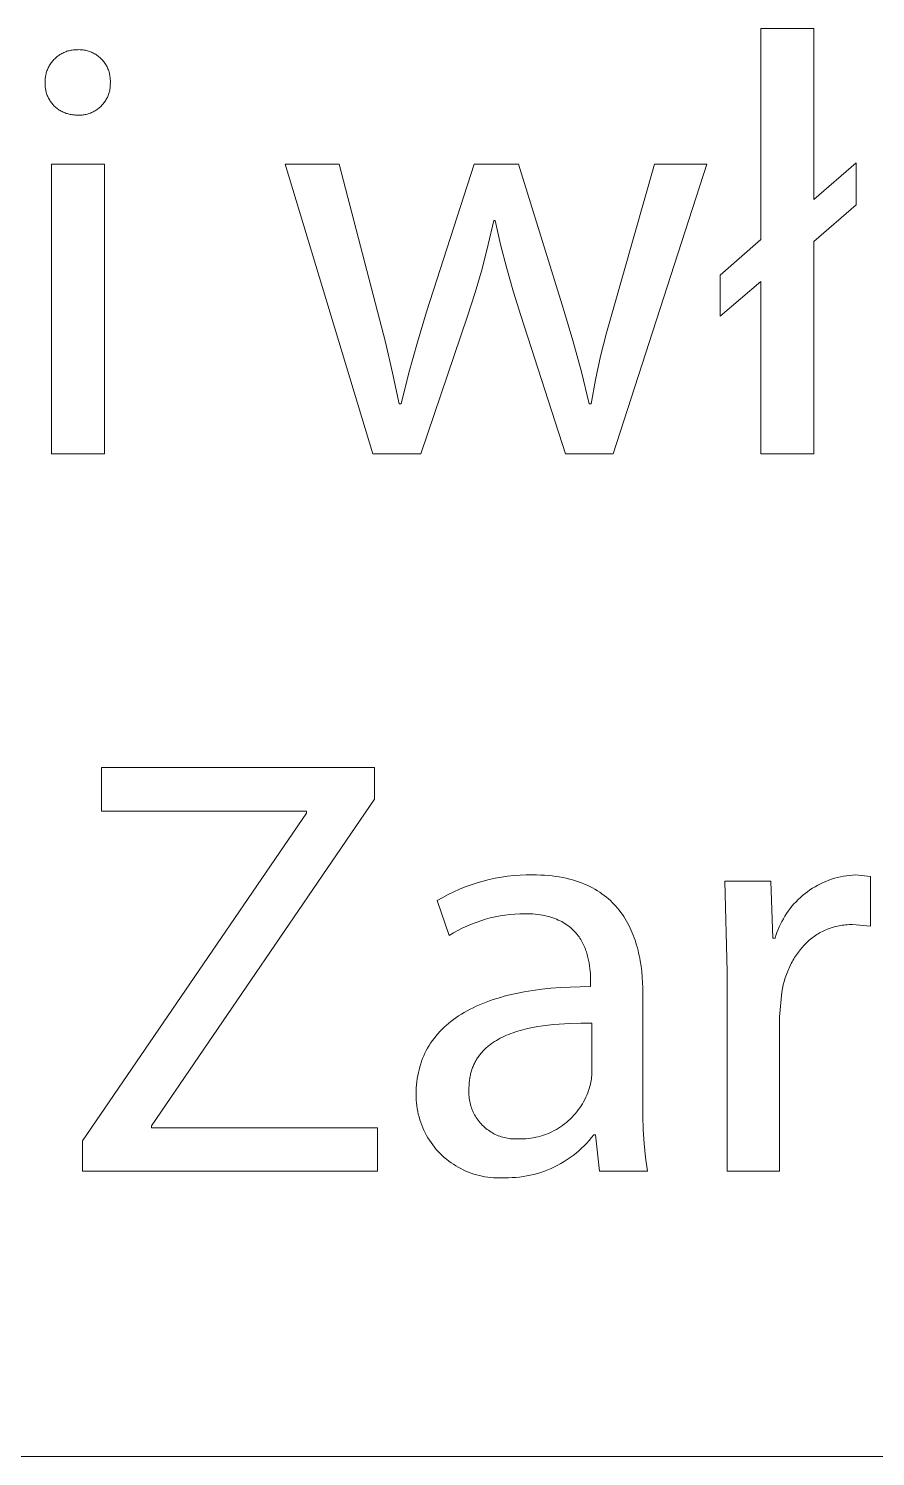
# Model space of a CAD drawing. Header units: millimetres. Extents: x 1383 to 4664, y -160 to 2132.
# Drawn here: x 4108.5 to 4154.9, y -159.9 to -81.6 of the extents above; entities that cross this region are included whole.
import ezdxf

# ---------------------------------------------------------------- set-up
doc = ezdxf.new("R2010")
doc.units = ezdxf.units.MM
doc.header["$MEASUREMENT"] = 0
doc.layers.add('Domyślny', color=7, linetype='Continuous', true_color=0x000000)

msp = doc.modelspace()

# ---------------------------------------------------------------- linework, layer by layer
at = {"layer": 'Domyślny', "color": 18, "lineweight": 15, "true_color": 0x000000}
for p, q in [((4148.656, -93.216), (4148.656, -81.645)), ((4148.656, -81.645), (4151.562, -81.645)), ((4151.562, -81.645), (4151.562, -91.02)), ((4110.349, -83.014), (4110.403, -82.986)), ((4110.403, -82.986), (4110.458, -82.96)), ((4110.458, -82.96), (4110.514, -82.936)), ((4110.514, -82.936), (4110.57, -82.914)), ((4110.57, -82.914), (4110.628, -82.893)), ((4110.628, -82.893), (4110.686, -82.875)), ((4110.686, -82.875), (4110.744, -82.859)), ((4110.744, -82.859), (4110.803, -82.845)), ((4110.803, -82.845), (4110.863, -82.833)), ((4110.863, -82.833), (4110.923, -82.822)), ((4110.923, -82.822), (4110.983, -82.814)), ((4110.983, -82.814), (4111.043, -82.808)), ((4111.043, -82.808), (4111.104, -82.805)), ((4111.104, -82.805), (4111.165, -82.803)), ((4111.165, -82.803), (4111.225, -82.803)), ((4111.225, -82.803), (4111.285, -82.802)), ((4111.285, -82.802), (4111.345, -82.803)), ((4111.345, -82.803), (4111.404, -82.806)), ((4111.404, -82.806), (4111.464, -82.811)), ((4111.464, -82.811), (4111.523, -82.818)), ((4111.523, -82.818), (4111.582, -82.827)), ((4111.582, -82.827), (4111.64, -82.838)), ((4111.64, -82.838), (4111.698, -82.851)), ((4111.698, -82.851), (4111.756, -82.866)), ((4111.756, -82.866), (4111.813, -82.883)), ((4111.813, -82.883), (4111.87, -82.902)), ((4111.87, -82.902), (4111.925, -82.923)), ((4111.925, -82.923), (4111.98, -82.946)), ((4111.98, -82.946), (4112.035, -82.971)), ((4112.035, -82.971), (4112.088, -82.998)), ((4109.607, -83.793), (4109.634, -83.739)), ((4109.634, -83.739), (4109.663, -83.685)), ((4109.663, -83.685), (4109.694, -83.633)), ((4109.694, -83.633), (4109.727, -83.582)), ((4109.727, -83.582), (4109.762, -83.532)), ((4109.762, -83.532), (4109.798, -83.483)), ((4109.798, -83.483), (4109.836, -83.436)), ((4109.836, -83.436), (4109.876, -83.39)), ((4109.876, -83.39), (4109.917, -83.345)), ((4109.917, -83.345), (4109.959, -83.302)), ((4109.959, -83.302), (4110.004, -83.26)), ((4110.004, -83.26), (4110.049, -83.22)), ((4110.049, -83.22), (4110.096, -83.181)), ((4110.096, -83.181), (4110.144, -83.145)), ((4110.144, -83.145), (4110.194, -83.109)), ((4110.194, -83.109), (4110.245, -83.076)), ((4110.245, -83.076), (4110.296, -83.044)), ((4110.296, -83.044), (4110.349, -83.014)), ((4112.088, -82.998), (4112.14, -83.026)), ((4112.14, -83.026), (4112.192, -83.057)), ((4112.192, -83.057), (4112.242, -83.089)), ((4112.242, -83.089), (4112.291, -83.123)), ((4112.291, -83.123), (4112.339, -83.158)), ((4112.339, -83.158), (4112.385, -83.195)), ((4112.385, -83.195), (4112.431, -83.234)), ((4112.431, -83.234), (4112.475, -83.274)), ((4112.475, -83.274), (4112.517, -83.316)), ((4112.517, -83.316), (4112.558, -83.36)), ((4112.558, -83.36), (4112.598, -83.404)), ((4112.598, -83.404), (4112.636, -83.45)), ((4112.636, -83.45), (4112.672, -83.497)), ((4112.672, -83.497), (4112.706, -83.546)), ((4112.706, -83.546), (4112.739, -83.596)), ((4112.739, -83.596), (4112.771, -83.646)), ((4112.771, -83.646), (4112.8, -83.698)), ((4112.8, -83.698), (4112.828, -83.751)), ((4112.828, -83.751), (4112.853, -83.805)), ((4109.432, -84.556), (4109.433, -84.496)), ((4109.434, -84.617), (4109.432, -84.556)), ((4109.433, -84.496), (4109.437, -84.435)), ((4109.437, -84.435), (4109.442, -84.374)), ((4109.442, -84.374), (4109.449, -84.314)), ((4109.449, -84.314), (4109.458, -84.254)), ((4109.458, -84.254), (4109.47, -84.194)), ((4109.47, -84.194), (4109.483, -84.135)), ((4109.483, -84.135), (4109.499, -84.076)), ((4109.499, -84.076), (4109.516, -84.018)), ((4109.516, -84.018), (4109.536, -83.961)), ((4109.536, -83.961), (4109.558, -83.904)), ((4109.558, -83.904), (4109.581, -83.848)), ((4109.581, -83.848), (4109.607, -83.793)), ((4112.853, -83.805), (4112.877, -83.86)), ((4112.877, -83.86), (4112.899, -83.915)), ((4112.899, -83.915), (4112.919, -83.971)), ((4112.919, -83.971), (4112.937, -84.028)), ((4112.937, -84.028), (4112.953, -84.085)), ((4112.953, -84.085), (4112.967, -84.143)), ((4112.967, -84.143), (4112.979, -84.202)), ((4112.979, -84.202), (4112.989, -84.26)), ((4112.989, -84.26), (4112.997, -84.32)), ((4112.997, -84.32), (4113.003, -84.379)), ((4113.003, -84.379), (4113.007, -84.438)), ((4113.009, -84.558), (4113.006, -84.617)), ((4113.007, -84.438), (4113.009, -84.498)), ((4113.009, -84.498), (4113.009, -84.558)), ((4109.432, -84.676), (4109.434, -84.617)), ((4109.433, -84.735), (4109.432, -84.676)), ((4109.436, -84.793), (4109.433, -84.735)), ((4109.441, -84.852), (4109.436, -84.793)), ((4109.448, -84.911), (4109.441, -84.852)), ((4109.457, -84.969), (4109.448, -84.911)), ((4109.468, -85.027), (4109.457, -84.969)), ((4109.481, -85.084), (4109.468, -85.027)), ((4109.495, -85.141), (4109.481, -85.084)), ((4109.512, -85.197), (4109.495, -85.141)), ((4109.531, -85.253), (4109.512, -85.197)), ((4109.552, -85.308), (4109.531, -85.253)), ((4109.574, -85.362), (4109.552, -85.308)), ((4112.89, -85.31), (4112.867, -85.365)), ((4112.91, -85.255), (4112.89, -85.31)), ((4112.929, -85.199), (4112.91, -85.255)), ((4112.946, -85.143), (4112.929, -85.199)), ((4112.96, -85.085), (4112.946, -85.143)), ((4112.973, -85.028), (4112.96, -85.085)), ((4112.984, -84.97), (4112.973, -85.028)), ((4112.993, -84.911), (4112.984, -84.97)), ((4113, -84.853), (4112.993, -84.911)), ((4113.004, -84.794), (4113, -84.853)), ((4113.007, -84.735), (4113.004, -84.794)), ((4113.006, -84.617), (4113.008, -84.676)), ((4113.008, -84.676), (4113.007, -84.735)), ((4109.599, -85.416), (4109.574, -85.362)), ((4109.625, -85.469), (4109.599, -85.416)), ((4109.653, -85.52), (4109.625, -85.469)), ((4109.683, -85.571), (4109.653, -85.52)), ((4109.714, -85.621), (4109.683, -85.571)), ((4109.748, -85.669), (4109.714, -85.621)), ((4109.783, -85.717), (4109.748, -85.669)), ((4109.819, -85.763), (4109.783, -85.717)), ((4109.857, -85.808), (4109.819, -85.763)), ((4109.897, -85.851), (4109.857, -85.808)), ((4109.938, -85.893), (4109.897, -85.851)), ((4109.98, -85.934), (4109.938, -85.893)), ((4110.024, -85.973), (4109.98, -85.934)), ((4110.069, -86.011), (4110.024, -85.973)), ((4110.116, -86.047), (4110.069, -86.011)), ((4110.164, -86.081), (4110.116, -86.047)), ((4110.212, -86.114), (4110.164, -86.081)), ((4110.262, -86.145), (4110.212, -86.114)), ((4112.228, -86.119), (4112.178, -86.151)), ((4112.277, -86.086), (4112.228, -86.119)), ((4112.325, -86.052), (4112.277, -86.086)), ((4112.371, -86.016), (4112.325, -86.052)), ((4112.417, -85.978), (4112.371, -86.016)), ((4112.461, -85.939), (4112.417, -85.978)), ((4112.503, -85.898), (4112.461, -85.939)), ((4112.544, -85.855), (4112.503, -85.898)), ((4112.584, -85.812), (4112.544, -85.855)), ((4112.622, -85.767), (4112.584, -85.812)), ((4112.659, -85.72), (4112.622, -85.767)), ((4112.694, -85.673), (4112.659, -85.72)), ((4112.727, -85.624), (4112.694, -85.673)), ((4112.759, -85.574), (4112.727, -85.624)), ((4112.788, -85.523), (4112.759, -85.574)), ((4112.816, -85.471), (4112.788, -85.523)), ((4112.843, -85.419), (4112.816, -85.471)), ((4112.867, -85.365), (4112.843, -85.419)), ((4110.313, -86.174), (4110.262, -86.145)), ((4110.365, -86.202), (4110.313, -86.174)), ((4110.418, -86.228), (4110.365, -86.202)), ((4110.472, -86.252), (4110.418, -86.228)), ((4110.527, -86.274), (4110.472, -86.252)), ((4110.582, -86.294), (4110.527, -86.274)), ((4110.638, -86.312), (4110.582, -86.294)), ((4110.694, -86.328), (4110.638, -86.312)), ((4110.751, -86.343), (4110.694, -86.328)), ((4110.809, -86.355), (4110.751, -86.343)), ((4110.867, -86.365), (4110.809, -86.355)), ((4110.925, -86.374), (4110.867, -86.365)), ((4110.984, -86.38), (4110.925, -86.374)), ((4111.042, -86.384), (4110.984, -86.38)), ((4111.101, -86.387), (4111.042, -86.384)), ((4111.16, -86.387), (4111.101, -86.387)), ((4111.219, -86.391), (4111.16, -86.387)), ((4111.278, -86.393), (4111.219, -86.391)), ((4111.337, -86.393), (4111.278, -86.393)), ((4111.396, -86.39), (4111.337, -86.393)), ((4111.455, -86.386), (4111.396, -86.39)), ((4111.513, -86.38), (4111.455, -86.386)), ((4111.572, -86.371), (4111.513, -86.38)), ((4111.63, -86.361), (4111.572, -86.371)), ((4111.687, -86.349), (4111.63, -86.361)), ((4111.745, -86.334), (4111.687, -86.349)), ((4111.801, -86.318), (4111.745, -86.334)), ((4111.857, -86.3), (4111.801, -86.318)), ((4111.913, -86.279), (4111.857, -86.3)), ((4111.968, -86.257), (4111.913, -86.279)), ((4112.022, -86.233), (4111.968, -86.257)), ((4112.075, -86.208), (4112.022, -86.233)), ((4112.127, -86.18), (4112.075, -86.208)), ((4112.178, -86.151), (4112.127, -86.18)), ((4109.783, -89.075), (4112.679, -89.075)), ((4109.783, -104.972), (4109.783, -89.075)), ((4112.679, -89.075), (4112.679, -104.972)), ((4127.401, -104.971), (4122.594, -89.074)), ((4122.594, -89.074), (4125.555, -89.074)), ((4125.555, -89.074), (4127.653, -97.159)), ((4130.34, -97.181), (4132.952, -89.074)), ((4132.952, -89.074), (4135.377, -89.074)), ((4135.377, -89.074), (4137.836, -97.028)), ((4140.567, -97.05), (4142.829, -89.074)), ((4145.691, -89.074), (4140.567, -104.971)), ((4142.829, -89.074), (4145.691, -89.074)), ((4151.562, -91.02), (4153.889, -89.009)), ((4153.889, -89.009), (4153.889, -91.315)), ((4153.889, -91.315), (4151.562, -93.325)), ((4134.022, -92.166), (4133.718, -93.494)), ((4134.099, -92.166), (4134.022, -92.166)), ((4134.399, -93.485), (4134.099, -92.166)), ((4133.718, -93.494), (4133.378, -94.813)), ((4134.734, -94.796), (4134.399, -93.485)), ((4146.427, -95.161), (4148.656, -93.216)), ((4151.562, -93.325), (4151.562, -104.972)), ((4133.378, -94.813), (4133.002, -96.122)), ((4135.104, -96.097), (4134.734, -94.796)), ((4146.427, -97.422), (4146.427, -95.161)), ((4148.656, -95.521), (4146.427, -97.422)), ((4148.656, -104.972), (4148.656, -95.521)), ((4133.002, -96.122), (4132.591, -97.421)), ((4135.508, -97.388), (4135.104, -96.097)), ((4137.836, -97.028), (4138.356, -98.744)), ((4140.205, -98.327), (4140.567, -97.05)), ((4127.653, -97.159), (4128.088, -98.835)), ((4129.834, -98.849), (4130.34, -97.181)), ((4132.591, -97.421), (4130.024, -104.971)), ((4137.945, -104.971), (4135.508, -97.388)), ((4139.881, -99.615), (4140.205, -98.327)), ((4128.088, -98.835), (4128.481, -100.522)), ((4129.368, -100.528), (4129.834, -98.849)), ((4138.356, -98.744), (4138.826, -100.474)), ((4139.598, -100.912), (4139.881, -99.615)), ((4128.481, -100.522), (4128.833, -102.218)), ((4128.942, -102.218), (4129.368, -100.528)), ((4138.826, -100.474), (4139.245, -102.218)), ((4139.354, -102.218), (4139.598, -100.912)), ((4128.833, -102.218), (4128.942, -102.218)), ((4139.245, -102.218), (4139.354, -102.218)), ((4112.679, -104.972), (4109.783, -104.972)), ((4130.024, -104.971), (4127.401, -104.971)), ((4140.567, -104.971), (4137.945, -104.971)), ((4151.562, -104.972), (4148.656, -104.972)), ((4112.53, -124.566), (4112.53, -122.173)), ((4112.53, -122.173), (4127.477, -122.173)), ((4127.477, -122.173), (4127.477, -123.91)), ((4127.477, -123.91), (4115.261, -141.807)), ((4111.481, -142.637), (4123.762, -124.664)), ((4123.762, -124.566), (4112.53, -124.566)), ((4123.762, -124.664), (4123.762, -124.566)), ((4133.11, -128.488), (4133.439, -128.393)), ((4133.439, -128.393), (4133.771, -128.309)), ((4133.771, -128.309), (4134.106, -128.237)), ((4134.106, -128.237), (4134.443, -128.177)), ((4134.443, -128.177), (4134.782, -128.128)), ((4134.782, -128.128), (4135.122, -128.092)), ((4135.122, -128.092), (4135.464, -128.067)), ((4135.464, -128.067), (4135.806, -128.053)), ((4135.806, -128.053), (4136.149, -128.052)), ((4136.149, -128.052), (4136.373, -128.055)), ((4136.373, -128.055), (4136.593, -128.062)), ((4136.593, -128.062), (4136.807, -128.074)), ((4136.807, -128.074), (4137.016, -128.09)), ((4137.016, -128.09), (4137.22, -128.111)), ((4137.22, -128.111), (4137.419, -128.137)), ((4137.419, -128.137), (4137.612, -128.167)), ((4137.612, -128.167), (4137.801, -128.201)), ((4137.801, -128.201), (4137.985, -128.24)), ((4137.985, -128.24), (4138.164, -128.282)), ((4138.164, -128.282), (4138.338, -128.329)), ((4138.338, -128.329), (4138.508, -128.38)), ((4138.508, -128.38), (4138.672, -128.434)), ((4146.82, -133.375), (4146.689, -128.404)), ((4146.689, -128.404), (4149.213, -128.404)), ((4149.213, -128.404), (4149.322, -131.529)), ((4152.074, -128.475), (4152.227, -128.409)), ((4152.227, -128.409), (4152.382, -128.348)), ((4152.382, -128.348), (4152.539, -128.293)), ((4152.539, -128.293), (4152.698, -128.243)), ((4152.698, -128.243), (4152.859, -128.199)), ((4152.859, -128.199), (4153.021, -128.161)), ((4153.021, -128.161), (4153.184, -128.128)), ((4153.184, -128.128), (4153.348, -128.101)), ((4153.348, -128.101), (4153.514, -128.08)), ((4153.514, -128.08), (4153.679, -128.064)), ((4153.679, -128.064), (4153.845, -128.054)), ((4153.845, -128.054), (4154.676, -128.142)), ((4154.676, -128.142), (4154.676, -130.873)), ((4131.223, -129.29), (4131.525, -129.13)), ((4131.525, -129.13), (4131.833, -128.979)), ((4131.833, -128.979), (4132.145, -128.84)), ((4132.145, -128.84), (4132.463, -128.711)), ((4132.463, -128.711), (4132.785, -128.594)), ((4132.785, -128.594), (4133.11, -128.488)), ((4138.672, -128.434), (4138.833, -128.493)), ((4138.833, -128.493), (4138.988, -128.555)), ((4138.988, -128.555), (4139.139, -128.621)), ((4139.139, -128.621), (4139.286, -128.69)), ((4139.286, -128.69), (4139.428, -128.763)), ((4139.428, -128.763), (4139.566, -128.84)), ((4139.566, -128.84), (4139.7, -128.92)), ((4139.7, -128.92), (4139.829, -129.003)), ((4139.829, -129.003), (4139.954, -129.089)), ((4139.954, -129.089), (4140.075, -129.178)), ((4140.075, -129.178), (4140.192, -129.271)), ((4150.827, -129.294), (4150.952, -129.184)), ((4150.952, -129.184), (4151.081, -129.078)), ((4151.081, -129.078), (4151.214, -128.978)), ((4151.214, -128.978), (4151.349, -128.881)), ((4151.349, -128.881), (4151.489, -128.79)), ((4151.489, -128.79), (4151.631, -128.704)), ((4151.631, -128.704), (4151.776, -128.622)), ((4151.776, -128.622), (4151.924, -128.546)), ((4151.924, -128.546), (4152.074, -128.475)), ((4130.926, -129.462), (4131.223, -129.29)), ((4131.582, -131.374), (4130.926, -129.462)), ((4140.192, -129.271), (4140.305, -129.366)), ((4140.305, -129.366), (4140.414, -129.464)), ((4140.414, -129.464), (4140.519, -129.566)), ((4140.519, -129.566), (4140.621, -129.669)), ((4140.621, -129.669), (4140.718, -129.776)), ((4140.718, -129.776), (4140.812, -129.885)), ((4140.812, -129.885), (4140.902, -129.996)), ((4150.163, -130.037), (4150.263, -129.904)), ((4150.263, -129.904), (4150.367, -129.774)), ((4150.367, -129.774), (4150.476, -129.648)), ((4150.476, -129.648), (4150.589, -129.526)), ((4150.589, -129.526), (4150.706, -129.408)), ((4150.706, -129.408), (4150.827, -129.294)), ((4132.795, -130.754), (4132.544, -130.861)), ((4133.05, -130.656), (4132.795, -130.754)), ((4133.308, -130.567), (4133.05, -130.656)), ((4133.568, -130.487), (4133.308, -130.567)), ((4133.832, -130.417), (4133.568, -130.487)), ((4134.098, -130.355), (4133.832, -130.417)), ((4134.365, -130.303), (4134.098, -130.355)), ((4134.635, -130.26), (4134.365, -130.303)), ((4134.906, -130.226), (4134.635, -130.26)), ((4135.177, -130.202), (4134.906, -130.226)), ((4135.45, -130.188), (4135.177, -130.202)), ((4135.723, -130.183), (4135.45, -130.188)), ((4135.873, -130.184), (4135.723, -130.183)), ((4136.018, -130.19), (4135.873, -130.184)), ((4136.16, -130.198), (4136.018, -130.19)), ((4136.298, -130.21), (4136.16, -130.198)), ((4136.431, -130.224), (4136.298, -130.21)), ((4136.561, -130.242), (4136.431, -130.224)), ((4136.687, -130.263), (4136.561, -130.242)), ((4136.809, -130.287), (4136.687, -130.263)), ((4136.927, -130.313), (4136.809, -130.287)), ((4137.042, -130.343), (4136.927, -130.313)), ((4137.153, -130.375), (4137.042, -130.343)), ((4137.26, -130.409), (4137.153, -130.375)), ((4137.364, -130.446), (4137.26, -130.409)), ((4137.464, -130.486), (4137.364, -130.446)), ((4137.561, -130.528), (4137.464, -130.486)), ((4137.655, -130.572), (4137.561, -130.528)), ((4137.745, -130.619), (4137.655, -130.572)), ((4137.832, -130.667), (4137.745, -130.619)), ((4137.916, -130.718), (4137.832, -130.667)), ((4137.997, -130.77), (4137.916, -130.718)), ((4140.902, -129.996), (4140.989, -130.11)), ((4140.989, -130.11), (4141.072, -130.227)), ((4141.072, -130.227), (4141.151, -130.345)), ((4141.151, -130.345), (4141.227, -130.466)), ((4141.227, -130.466), (4141.3, -130.589)), ((4141.3, -130.589), (4141.369, -130.713)), ((4141.369, -130.713), (4141.435, -130.84)), ((4149.668, -130.903), (4149.738, -130.752)), ((4149.738, -130.752), (4149.813, -130.603)), ((4149.813, -130.603), (4149.893, -130.457)), ((4149.893, -130.457), (4149.978, -130.314)), ((4149.978, -130.314), (4150.068, -130.174)), ((4150.068, -130.174), (4150.163, -130.037)), ((4131.815, -131.233), (4131.582, -131.374)), ((4132.054, -131.101), (4131.815, -131.233)), ((4132.297, -130.977), (4132.054, -131.101)), ((4132.544, -130.861), (4132.297, -130.977)), ((4138.074, -130.825), (4137.997, -130.77)), ((4138.149, -130.881), (4138.074, -130.825)), ((4138.221, -130.939), (4138.149, -130.881)), ((4138.289, -130.999), (4138.221, -130.939)), ((4138.355, -131.061), (4138.289, -130.999)), ((4138.418, -131.123), (4138.355, -131.061)), ((4138.479, -131.188), (4138.418, -131.123)), ((4138.537, -131.253), (4138.479, -131.188)), ((4138.592, -131.32), (4138.537, -131.253)), ((4138.644, -131.388), (4138.592, -131.32)), ((4138.695, -131.458), (4138.644, -131.388)), ((4138.742, -131.528), (4138.695, -131.458)), ((4138.787, -131.599), (4138.742, -131.528)), ((4141.435, -130.84), (4141.498, -130.969)), ((4141.498, -130.969), (4141.558, -131.099)), ((4141.558, -131.099), (4141.615, -131.231)), ((4141.615, -131.231), (4141.668, -131.365)), ((4141.668, -131.365), (4141.719, -131.5)), ((4141.719, -131.5), (4141.766, -131.636)), ((4149.322, -131.529), (4149.442, -131.529)), ((4149.442, -131.529), (4149.49, -131.369)), ((4149.49, -131.369), (4149.544, -131.212)), ((4149.544, -131.212), (4149.603, -131.056)), ((4149.603, -131.056), (4149.668, -130.903)), ((4151.45, -131.529), (4151.382, -131.584)), ((4151.519, -131.477), (4151.45, -131.529)), ((4151.589, -131.426), (4151.519, -131.477)), ((4151.66, -131.377), (4151.589, -131.426)), ((4151.732, -131.33), (4151.66, -131.377)), ((4151.806, -131.284), (4151.732, -131.33)), ((4151.88, -131.24), (4151.806, -131.284)), ((4151.956, -131.199), (4151.88, -131.24)), ((4152.032, -131.159), (4151.956, -131.199)), ((4152.11, -131.12), (4152.032, -131.159)), ((4152.189, -131.084), (4152.11, -131.12)), ((4152.269, -131.05), (4152.189, -131.084)), ((4152.35, -131.017), (4152.269, -131.05)), ((4152.432, -130.987), (4152.35, -131.017)), ((4152.515, -130.958), (4152.432, -130.987)), ((4152.599, -130.931), (4152.515, -130.958)), ((4152.684, -130.907), (4152.599, -130.931)), ((4152.77, -130.884), (4152.684, -130.907)), ((4152.856, -130.864), (4152.77, -130.884)), ((4152.944, -130.845), (4152.856, -130.864)), ((4153.033, -130.829), (4152.944, -130.845)), ((4153.123, -130.815), (4153.033, -130.829)), ((4153.214, -130.803), (4153.123, -130.815)), ((4153.306, -130.793), (4153.214, -130.803)), ((4153.398, -130.785), (4153.306, -130.793)), ((4153.492, -130.779), (4153.398, -130.785)), ((4153.586, -130.776), (4153.492, -130.779)), ((4153.682, -130.775), (4153.586, -130.776)), ((4154.676, -130.873), (4153.682, -130.775)), ((4138.83, -131.671), (4138.787, -131.599)), ((4138.871, -131.744), (4138.83, -131.671)), ((4138.91, -131.818), (4138.871, -131.744)), ((4138.946, -131.892), (4138.91, -131.818)), ((4138.98, -131.967), (4138.946, -131.892)), ((4139.013, -132.043), (4138.98, -131.967)), ((4139.043, -132.119), (4139.013, -132.043)), ((4139.071, -132.195), (4139.043, -132.119)), ((4139.098, -132.271), (4139.071, -132.195)), ((4139.122, -132.348), (4139.098, -132.271)), ((4141.766, -131.636), (4141.811, -131.774)), ((4141.811, -131.774), (4141.853, -131.914)), ((4141.853, -131.914), (4141.892, -132.054)), ((4141.892, -132.054), (4141.929, -132.196)), ((4141.929, -132.196), (4141.963, -132.339)), ((4150.717, -132.286), (4150.664, -132.359)), ((4150.771, -132.214), (4150.717, -132.286)), ((4150.827, -132.144), (4150.771, -132.214)), ((4150.884, -132.076), (4150.827, -132.144)), ((4150.942, -132.009), (4150.884, -132.076)), ((4151.001, -131.943), (4150.942, -132.009)), ((4151.062, -131.879), (4151.001, -131.943)), ((4151.124, -131.817), (4151.062, -131.879)), ((4151.186, -131.756), (4151.124, -131.817)), ((4151.251, -131.697), (4151.186, -131.756)), ((4151.316, -131.639), (4151.251, -131.697)), ((4151.382, -131.584), (4151.316, -131.639)), ((4139.145, -132.425), (4139.122, -132.348)), ((4139.167, -132.502), (4139.145, -132.425)), ((4139.186, -132.579), (4139.167, -132.502)), ((4139.204, -132.655), (4139.186, -132.579)), ((4139.221, -132.732), (4139.204, -132.655)), ((4139.25, -132.884), (4139.221, -132.732)), ((4139.273, -133.034), (4139.25, -132.884)), ((4139.292, -133.182), (4139.273, -133.034)), ((4141.963, -132.339), (4141.994, -132.482)), ((4141.994, -132.482), (4142.023, -132.627)), ((4142.023, -132.627), (4142.049, -132.773)), ((4142.049, -132.773), (4142.094, -133.066)), ((4142.094, -133.066), (4142.13, -133.361)), ((4150.246, -133.077), (4150.207, -133.163)), ((4150.287, -132.992), (4150.246, -133.077)), ((4150.33, -132.908), (4150.287, -132.992)), ((4150.374, -132.826), (4150.33, -132.908)), ((4150.419, -132.745), (4150.374, -132.826)), ((4150.465, -132.665), (4150.419, -132.745)), ((4150.513, -132.586), (4150.465, -132.665)), ((4150.562, -132.509), (4150.513, -132.586)), ((4150.612, -132.433), (4150.562, -132.509)), ((4150.664, -132.359), (4150.612, -132.433)), ((4139.306, -133.327), (4139.292, -133.182)), ((4139.317, -133.468), (4139.306, -133.327)), ((4139.323, -133.606), (4139.317, -133.468)), ((4139.327, -133.738), (4139.323, -133.606)), ((4139.328, -133.865), (4139.327, -133.738)), ((4139.328, -134.182), (4139.328, -133.865)), ((4142.13, -133.361), (4142.157, -133.658)), ((4142.157, -133.658), (4142.176, -133.956)), ((4146.82, -144.301), (4146.82, -133.375)), ((4149.999, -133.706), (4149.941, -133.896)), ((4150.03, -133.613), (4149.999, -133.706)), ((4150.062, -133.52), (4150.03, -133.613)), ((4150.096, -133.429), (4150.062, -133.52)), ((4150.132, -133.34), (4150.096, -133.429)), ((4150.169, -133.251), (4150.132, -133.34)), ((4150.207, -133.163), (4150.169, -133.251)), ((4134.597, -134.713), (4134.808, -134.658)), ((4134.808, -134.658), (4135.244, -134.557)), ((4135.244, -134.557), (4135.696, -134.468)), ((4135.696, -134.468), (4136.166, -134.39)), ((4136.166, -134.39), (4136.652, -134.325)), ((4136.652, -134.325), (4137.154, -134.272)), ((4137.154, -134.272), (4137.673, -134.231)), ((4137.673, -134.231), (4138.209, -134.202)), ((4138.209, -134.202), (4138.76, -134.186)), ((4138.76, -134.186), (4139.328, -134.182)), ((4142.176, -133.956), (4142.187, -134.255)), ((4142.187, -134.255), (4142.191, -134.553)), ((4142.191, -134.553), (4142.191, -140.508)), ((4149.803, -134.49), (4149.683, -135.834)), ((4149.843, -134.288), (4149.803, -134.49)), ((4149.889, -134.09), (4149.843, -134.288)), ((4149.941, -133.896), (4149.889, -134.09)), ((4132.559, -135.509), (4132.722, -135.422)), ((4132.722, -135.422), (4132.89, -135.338)), ((4132.89, -135.338), (4133.062, -135.257)), ((4133.062, -135.257), (4133.238, -135.179)), ((4133.238, -135.179), (4133.419, -135.104)), ((4133.419, -135.104), (4133.605, -135.031)), ((4133.605, -135.031), (4133.795, -134.962)), ((4133.795, -134.962), (4133.989, -134.895)), ((4133.989, -134.895), (4134.187, -134.831)), ((4134.187, -134.831), (4134.39, -134.77)), ((4134.39, -134.77), (4134.597, -134.713)), ((4131.414, -136.304), (4131.541, -136.195)), ((4131.541, -136.195), (4131.673, -136.089)), ((4131.673, -136.089), (4131.809, -135.985)), ((4131.809, -135.985), (4131.95, -135.884)), ((4131.95, -135.884), (4132.095, -135.786)), ((4132.095, -135.786), (4132.245, -135.691)), ((4132.245, -135.691), (4132.4, -135.598)), ((4132.4, -135.598), (4132.559, -135.509)), ((4137.6, -136.233), (4137.304, -136.258)), ((4137.898, -136.214), (4137.6, -136.233)), ((4138.198, -136.2), (4137.898, -136.214)), ((4138.798, -136.187), (4138.198, -136.2)), ((4139.394, -136.192), (4138.798, -136.187)), ((4139.394, -138.956), (4139.394, -136.192)), ((4149.683, -135.834), (4149.683, -144.301)), ((4130.654, -137.146), (4130.748, -137.018)), ((4130.748, -137.018), (4130.848, -136.892)), ((4130.848, -136.892), (4130.952, -136.769)), ((4130.952, -136.769), (4131.06, -136.649)), ((4131.06, -136.649), (4131.174, -136.531)), ((4131.174, -136.531), (4131.292, -136.416)), ((4131.292, -136.416), (4131.414, -136.304)), ((4134.381, -137.013), (4134.271, -137.072)), ((4134.493, -136.956), (4134.381, -137.013)), ((4134.608, -136.901), (4134.493, -136.956)), ((4134.725, -136.849), (4134.608, -136.901)), ((4134.844, -136.8), (4134.725, -136.849)), ((4134.966, -136.752), (4134.844, -136.8)), ((4135.09, -136.707), (4134.966, -136.752)), ((4135.217, -136.664), (4135.09, -136.707)), ((4135.345, -136.624), (4135.217, -136.664)), ((4135.475, -136.585), (4135.345, -136.624)), ((4135.607, -136.549), (4135.475, -136.585)), ((4135.877, -136.482), (4135.607, -136.549)), ((4136.152, -136.423), (4135.877, -136.482)), ((4136.433, -136.371), (4136.152, -136.423)), ((4136.72, -136.327), (4136.433, -136.371)), ((4137.01, -136.289), (4136.72, -136.327)), ((4137.304, -136.258), (4137.01, -136.289)), ((4130.251, -137.829), (4130.322, -137.687)), ((4130.322, -137.687), (4130.398, -137.548)), ((4130.398, -137.548), (4130.479, -137.411)), ((4130.479, -137.411), (4130.564, -137.278)), ((4130.564, -137.278), (4130.654, -137.146)), ((4133.383, -137.769), (4133.345, -137.812)), ((4133.422, -137.726), (4133.383, -137.769)), ((4133.463, -137.684), (4133.422, -137.726)), ((4133.504, -137.642), (4133.463, -137.684)), ((4133.545, -137.601), (4133.504, -137.642)), ((4133.588, -137.561), (4133.545, -137.601)), ((4133.632, -137.522), (4133.588, -137.561)), ((4133.676, -137.483), (4133.632, -137.522)), ((4133.722, -137.445), (4133.676, -137.483)), ((4133.768, -137.408), (4133.722, -137.445)), ((4133.862, -137.335), (4133.768, -137.408)), ((4133.96, -137.266), (4133.862, -137.335)), ((4134.061, -137.199), (4133.96, -137.266)), ((4134.165, -137.134), (4134.061, -137.199)), ((4134.271, -137.072), (4134.165, -137.134)), ((4129.927, -138.737), (4129.969, -138.579)), ((4129.969, -138.579), (4130.016, -138.424)), ((4130.016, -138.424), (4130.067, -138.271)), ((4130.067, -138.271), (4130.124, -138.121)), ((4130.124, -138.121), (4130.185, -137.974)), ((4130.185, -137.974), (4130.251, -137.829)), ((4132.886, -138.56), (4132.864, -138.616)), ((4132.91, -138.505), (4132.886, -138.56)), ((4132.934, -138.45), (4132.91, -138.505)), ((4132.96, -138.396), (4132.934, -138.45)), ((4132.986, -138.343), (4132.96, -138.396)), ((4133.014, -138.291), (4132.986, -138.343)), ((4133.042, -138.24), (4133.014, -138.291)), ((4133.072, -138.189), (4133.042, -138.24)), ((4133.103, -138.139), (4133.072, -138.189)), ((4133.134, -138.09), (4133.103, -138.139)), ((4133.167, -138.042), (4133.134, -138.09)), ((4133.201, -137.995), (4133.167, -138.042)), ((4133.235, -137.948), (4133.201, -137.995)), ((4133.271, -137.902), (4133.235, -137.948)), ((4133.307, -137.857), (4133.271, -137.902)), ((4133.345, -137.812), (4133.307, -137.857)), ((4129.808, -139.394), (4129.83, -139.226)), ((4129.83, -139.226), (4129.857, -139.06)), ((4129.857, -139.06), (4129.89, -138.897)), ((4129.89, -138.897), (4129.927, -138.737)), ((4132.686, -139.357), (4132.679, -139.425)), ((4132.695, -139.291), (4132.686, -139.357)), ((4132.704, -139.225), (4132.695, -139.291)), ((4132.715, -139.16), (4132.704, -139.225)), ((4132.727, -139.097), (4132.715, -139.16)), ((4132.74, -139.033), (4132.727, -139.097)), ((4132.754, -138.971), (4132.74, -139.033)), ((4132.77, -138.91), (4132.754, -138.971)), ((4132.786, -138.85), (4132.77, -138.91)), ((4132.804, -138.79), (4132.786, -138.85)), ((4132.823, -138.731), (4132.804, -138.79)), ((4132.843, -138.673), (4132.823, -138.731)), ((4132.864, -138.616), (4132.843, -138.673)), ((4139.345, -139.423), (4139.361, -139.33)), ((4139.361, -139.33), (4139.374, -139.237)), ((4139.374, -139.237), (4139.384, -139.144)), ((4139.384, -139.144), (4139.39, -139.05)), ((4139.39, -139.05), (4139.394, -138.956)), ((4129.768, -140.093), (4129.77, -139.914)), ((4129.769, -140.249), (4129.768, -140.093)), ((4129.77, -139.914), (4129.778, -139.738)), ((4129.778, -139.738), (4129.79, -139.565)), ((4129.79, -139.565), (4129.808, -139.394)), ((4132.658, -139.863), (4132.655, -139.951)), ((4132.655, -139.951), (4132.655, -140.039)), ((4132.655, -140.039), (4132.659, -140.127)), ((4132.663, -139.776), (4132.658, -139.863)), ((4132.659, -140.127), (4132.665, -140.214)), ((4132.664, -139.704), (4132.663, -139.776)), ((4132.666, -139.633), (4132.664, -139.704)), ((4132.669, -139.562), (4132.666, -139.633)), ((4132.674, -139.493), (4132.669, -139.562)), ((4132.679, -139.425), (4132.674, -139.493)), ((4139.068, -140.249), (4139.122, -140.126)), ((4139.122, -140.126), (4139.173, -140.001)), ((4139.173, -140.001), (4139.219, -139.874)), ((4139.219, -139.874), (4139.25, -139.786)), ((4139.25, -139.786), (4139.278, -139.696)), ((4139.278, -139.696), (4139.304, -139.606)), ((4139.304, -139.606), (4139.326, -139.514)), ((4139.326, -139.514), (4139.345, -139.423)), ((4129.775, -140.405), (4129.769, -140.249)), ((4129.787, -140.561), (4129.775, -140.405)), ((4129.804, -140.716), (4129.787, -140.561)), ((4129.827, -140.87), (4129.804, -140.716)), ((4129.855, -141.024), (4129.827, -140.87)), ((4132.665, -140.214), (4132.675, -140.302)), ((4132.675, -140.302), (4132.687, -140.389)), ((4132.687, -140.389), (4132.703, -140.475)), ((4132.703, -140.475), (4132.721, -140.561)), ((4132.721, -140.561), (4132.743, -140.646)), ((4132.743, -140.646), (4132.767, -140.731)), ((4132.767, -140.731), (4132.794, -140.814)), ((4132.794, -140.814), (4132.824, -140.897)), ((4132.824, -140.897), (4132.857, -140.978)), ((4138.655, -140.944), (4138.733, -140.834)), ((4138.733, -140.834), (4138.808, -140.722)), ((4138.808, -140.722), (4138.879, -140.607)), ((4138.879, -140.607), (4138.946, -140.49)), ((4138.946, -140.49), (4139.009, -140.371)), ((4139.009, -140.371), (4139.068, -140.249)), ((4142.191, -140.508), (4142.192, -141.268)), ((4129.888, -141.177), (4129.855, -141.024)), ((4129.926, -141.328), (4129.888, -141.177)), ((4129.97, -141.478), (4129.926, -141.328)), ((4130.018, -141.626), (4129.97, -141.478)), ((4130.072, -141.773), (4130.018, -141.626)), ((4132.857, -140.978), (4132.893, -141.059)), ((4132.893, -141.059), (4132.931, -141.138)), ((4132.931, -141.138), (4132.972, -141.215)), ((4132.972, -141.215), (4133.016, -141.292)), ((4133.016, -141.292), (4133.062, -141.366)), ((4133.062, -141.366), (4133.111, -141.439)), ((4133.111, -141.439), (4133.163, -141.511)), ((4133.163, -141.511), (4133.216, -141.58)), ((4133.216, -141.58), (4133.273, -141.648)), ((4133.273, -141.648), (4133.331, -141.713)), ((4133.331, -141.713), (4133.392, -141.777)), ((4137.792, -141.792), (4137.9, -141.711)), ((4137.9, -141.711), (4138.006, -141.627)), ((4138.006, -141.627), (4138.108, -141.539)), ((4138.108, -141.539), (4138.208, -141.448)), ((4138.208, -141.448), (4138.304, -141.353)), ((4138.304, -141.353), (4138.397, -141.256)), ((4138.397, -141.256), (4138.486, -141.155)), ((4138.486, -141.155), (4138.572, -141.051)), ((4138.572, -141.051), (4138.655, -140.944)), ((4142.192, -141.268), (4142.217, -142.029)), ((4115.261, -141.807), (4115.261, -141.916)), ((4115.261, -141.916), (4127.641, -141.916)), ((4127.641, -141.916), (4127.641, -144.298)), ((4130.131, -141.918), (4130.072, -141.773)), ((4130.195, -142.06), (4130.131, -141.918)), ((4130.263, -142.201), (4130.195, -142.06)), ((4130.337, -142.338), (4130.263, -142.201)), ((4130.415, -142.474), (4130.337, -142.338)), ((4130.497, -142.606), (4130.415, -142.474)), ((4133.392, -141.777), (4133.455, -141.838)), ((4133.455, -141.838), (4133.519, -141.897)), ((4133.519, -141.897), (4133.586, -141.954)), ((4133.586, -141.954), (4133.655, -142.009)), ((4133.655, -142.009), (4133.726, -142.061)), ((4133.726, -142.061), (4133.798, -142.111)), ((4133.798, -142.111), (4133.872, -142.158)), ((4133.872, -142.158), (4133.948, -142.203)), ((4133.948, -142.203), (4134.025, -142.245)), ((4134.025, -142.245), (4134.104, -142.284)), ((4134.104, -142.284), (4134.184, -142.321)), ((4134.184, -142.321), (4134.265, -142.355)), ((4134.265, -142.355), (4134.347, -142.386)), ((4134.347, -142.386), (4134.43, -142.414)), ((4134.43, -142.414), (4134.514, -142.439)), ((4134.514, -142.439), (4134.599, -142.462)), ((4134.599, -142.462), (4134.685, -142.481)), ((4134.685, -142.481), (4134.771, -142.498)), ((4134.771, -142.498), (4134.858, -142.511)), ((4135.923, -142.507), (4136.057, -142.491)), ((4136.057, -142.491), (4136.19, -142.469)), ((4136.19, -142.469), (4136.322, -142.443)), ((4136.322, -142.443), (4136.454, -142.412)), ((4136.454, -142.412), (4136.584, -142.377)), ((4136.584, -142.377), (4136.713, -142.338)), ((4136.713, -142.338), (4136.84, -142.294)), ((4136.84, -142.294), (4136.966, -142.246)), ((4136.966, -142.246), (4137.091, -142.193)), ((4137.091, -142.193), (4137.213, -142.137)), ((4137.213, -142.137), (4137.333, -142.076)), ((4137.333, -142.076), (4137.452, -142.011)), ((4137.452, -142.011), (4137.568, -141.942)), ((4137.568, -141.942), (4137.681, -141.869)), ((4137.681, -141.869), (4137.792, -141.792)), ((4139.379, -142.458), (4139.25, -142.612)), ((4139.503, -142.3), (4139.379, -142.458)), ((4139.59, -142.3), (4139.503, -142.3)), ((4139.82, -144.299), (4139.59, -142.3)), ((4142.217, -142.029), (4142.268, -142.788)), ((4111.481, -144.298), (4111.481, -142.637)), ((4130.585, -142.736), (4130.497, -142.606)), ((4130.676, -142.862), (4130.585, -142.736)), ((4130.772, -142.985), (4130.676, -142.862)), ((4130.872, -143.105), (4130.772, -142.985)), ((4130.977, -143.222), (4130.872, -143.105)), ((4131.085, -143.334), (4130.977, -143.222)), ((4134.858, -142.511), (4134.945, -142.522)), ((4134.945, -142.522), (4135.033, -142.529)), ((4135.033, -142.529), (4135.12, -142.534)), ((4135.12, -142.534), (4135.208, -142.535)), ((4135.208, -142.535), (4135.296, -142.534)), ((4135.296, -142.534), (4135.384, -142.529)), ((4135.384, -142.529), (4135.519, -142.531)), ((4135.519, -142.531), (4135.654, -142.528)), ((4135.654, -142.528), (4135.788, -142.52)), ((4135.788, -142.52), (4135.923, -142.507)), ((4138.685, -143.181), (4138.532, -143.311)), ((4138.833, -143.046), (4138.685, -143.181)), ((4138.977, -142.906), (4138.833, -143.046)), ((4139.116, -142.761), (4138.977, -142.906)), ((4139.25, -142.612), (4139.116, -142.761)), ((4142.268, -142.788), (4142.343, -143.545)), ((4131.197, -143.443), (4131.085, -143.334)), ((4131.312, -143.548), (4131.197, -143.443)), ((4131.432, -143.649), (4131.312, -143.548)), ((4131.554, -143.746), (4131.432, -143.649)), ((4131.68, -143.838), (4131.554, -143.746)), ((4131.809, -143.926), (4131.68, -143.838)), ((4131.941, -144.01), (4131.809, -143.926)), ((4132.076, -144.089), (4131.941, -144.01)), ((4137.351, -144.067), (4137.169, -144.152)), ((4137.53, -143.977), (4137.351, -144.067)), ((4137.706, -143.88), (4137.53, -143.977)), ((4137.879, -143.778), (4137.706, -143.88)), ((4138.048, -143.669), (4137.879, -143.778)), ((4138.213, -143.555), (4138.048, -143.669)), ((4138.375, -143.436), (4138.213, -143.555)), ((4138.532, -143.311), (4138.375, -143.436)), ((4142.343, -143.545), (4142.442, -144.299)), ((4127.641, -144.298), (4111.481, -144.298)), ((4132.213, -144.163), (4132.076, -144.089)), ((4132.353, -144.232), (4132.213, -144.163)), ((4132.495, -144.297), (4132.353, -144.232)), ((4132.639, -144.357), (4132.495, -144.297)), ((4132.786, -144.411), (4132.639, -144.357)), ((4132.934, -144.461), (4132.786, -144.411)), ((4133.083, -144.506), (4132.934, -144.461)), ((4133.235, -144.545), (4133.083, -144.506)), ((4133.387, -144.579), (4133.235, -144.545)), ((4133.541, -144.608), (4133.387, -144.579)), ((4133.695, -144.631), (4133.541, -144.608)), ((4133.85, -144.649), (4133.695, -144.631)), ((4134.006, -144.662), (4133.85, -144.649)), ((4134.162, -144.67), (4134.006, -144.662)), ((4134.318, -144.672), (4134.162, -144.67)), ((4134.474, -144.668), (4134.318, -144.672)), ((4134.63, -144.66), (4134.474, -144.668)), ((4134.831, -144.661), (4134.63, -144.66)), ((4135.031, -144.655), (4134.831, -144.661)), ((4135.232, -144.642), (4135.031, -144.655)), ((4135.432, -144.623), (4135.232, -144.642)), ((4135.631, -144.597), (4135.432, -144.623)), ((4135.829, -144.564), (4135.631, -144.597)), ((4136.026, -144.525), (4135.829, -144.564)), ((4136.221, -144.479), (4136.026, -144.525)), ((4136.415, -144.426), (4136.221, -144.479)), ((4136.607, -144.367), (4136.415, -144.426)), ((4136.796, -144.302), (4136.607, -144.367)), ((4136.984, -144.23), (4136.796, -144.302)), ((4137.169, -144.152), (4136.984, -144.23)), ((4142.442, -144.299), (4139.82, -144.299)), ((4149.683, -144.301), (4146.82, -144.301)), ((4660.842, -159.944), (1382.856, -159.944)), ((4660.842, -159.944), (3424.001, -159.944))]:
    msp.add_line(p, q, dxfattribs=at)

doc.saveas('drawing.dxf')
